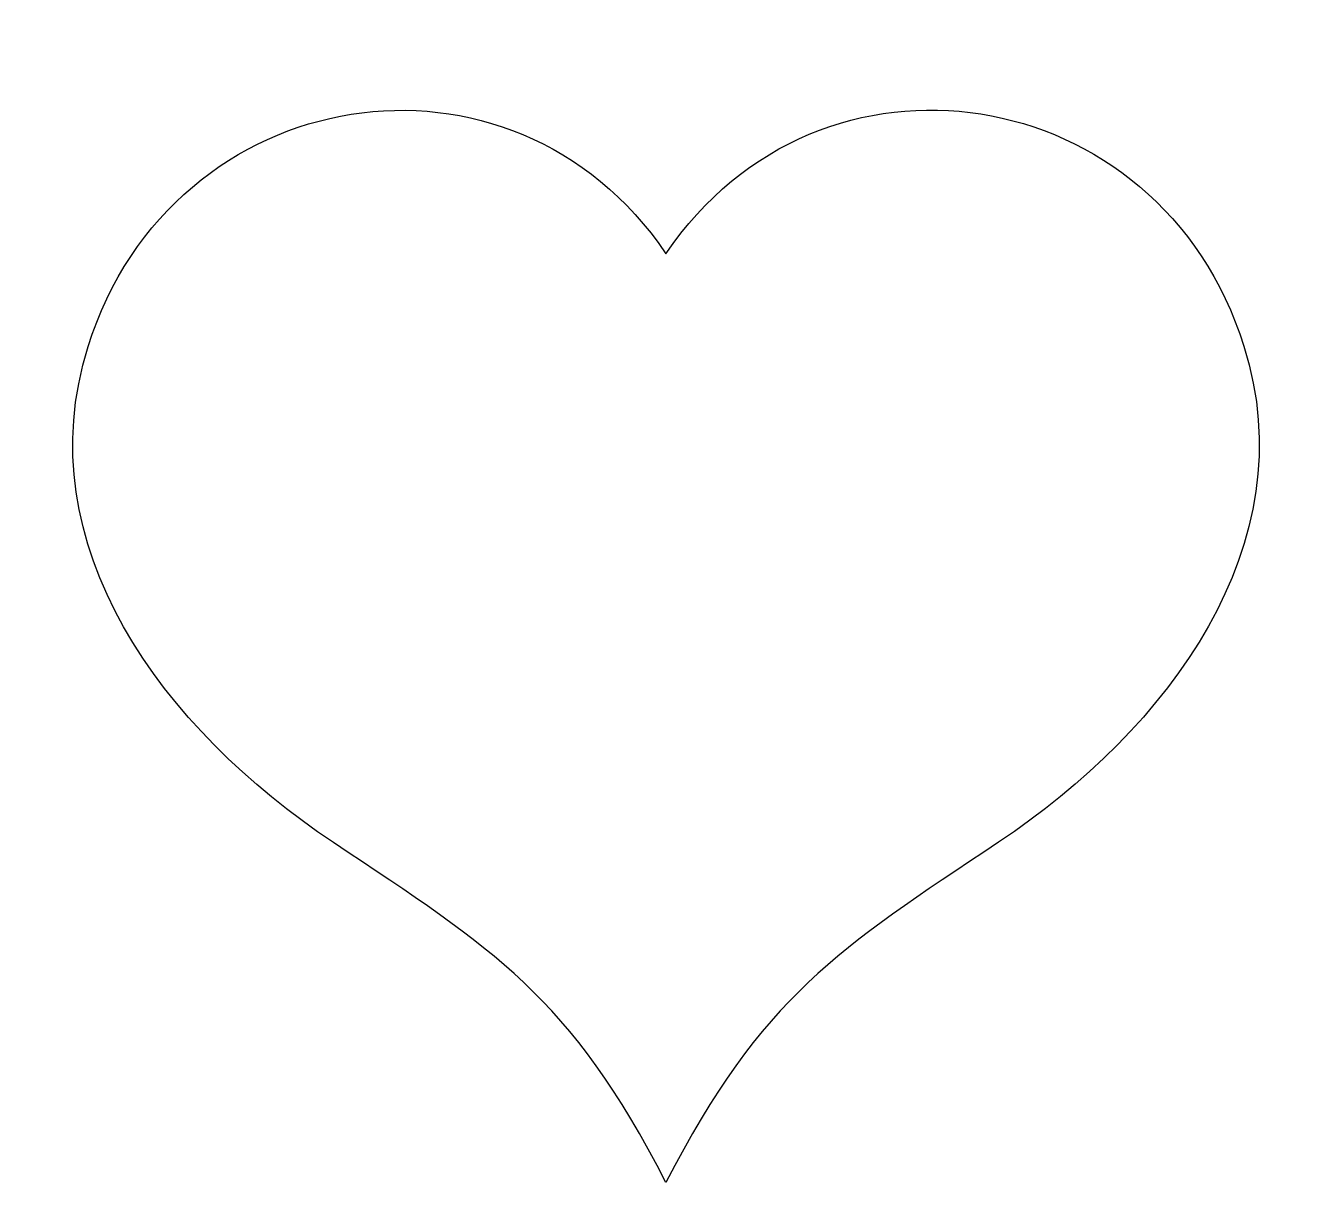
# Model space of a CAD drawing. Extents: x 28 to 172, y 40 to 170.
import ezdxf

# ---------------------------------------------------------------- set-up
doc = ezdxf.new("R2010")
doc.units = 0
doc.layers.get('0').update_dxf_attribs({"linetype": 'CONTINUOUS'})

msp = doc.modelspace()

# ---------------------------------------------------------------- linework, layer by layer
at = {"color": 7}
msp.add_lwpolyline([(100, 39.91)], close=True, dxfattribs=at)
for points in [[(35.24, 133.6), (44.67, 163.65), (82.83, 169.55), (100, 144)], [(100, 144), (117.17, 169.59), (155.33, 163.69), (164.76, 133.65)], [(62.74, 78), (43.69, 90.69), (28.24, 111.32), (35.24, 133.6)], [(164.76, 133.65), (171.76, 111.37), (156.31, 90.74), (137.26, 78.05)], [(100, 39.91), (89.29, 60.78), (80.63, 66.09), (62.74, 78)], [(137.26, 78.05), (119.37, 66.09), (110.71, 60.78), (100, 39.91)]]:
    msp.add_open_spline(points, degree=3, dxfattribs=at)

doc.saveas('drawing.dxf')
